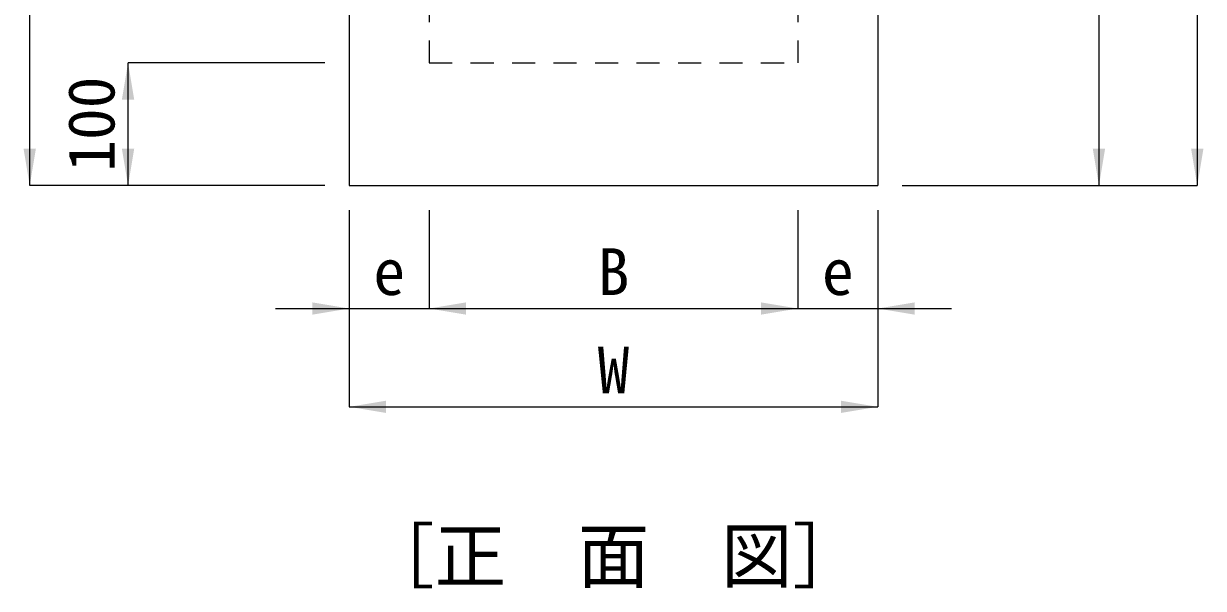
# Model space of a CAD drawing. Units: millimetres, scale not verified. Extents: x 50430 to 75195, y 75514 to 92741.
# Drawn here: x 54351 to 55311, y 86179 to 86639 of the extents above; entities that cross this region are included whole.
import ezdxf
from ezdxf.enums import TextEntityAlignment as Align

# ---------------------------------------------------------------- set-up
doc = ezdxf.new("R2010")
doc.units = ezdxf.units.MM
doc.header["$LTSCALE"] = 25
doc.linetypes.add('USER1', pattern=[1.35, 0.75, -0.6])
for name, color, linetype, lineweight in [('0_2', 7, 'Continuous', 5), ('寸法線', 7, 'Continuous', 9), ('本体', 2, 'Continuous', 9)]:
    doc.layers.add(name, color=color, linetype=linetype, lineweight=lineweight)
doc.styles.add('ＭＳ ゴシック', font='')
doc.styles.get('ＭＳ ゴシック').set_extended_font_data('MS Gothic')

# ---------------------------------------------------------------- blocks, each defined once
blk = doc.blocks.new('filled_arrow')
at = {"color": 0, "linetype": 'Continuous', "lineweight": -2}
blk.add_solid([(7.5, 1.25), (0, 0), (7.5, -1.25)], dxfattribs=at)

msp = doc.modelspace()

# ---------------------------------------------------------------- linework, layer by layer
at = {"layer": '寸法線'}
for p, q in [((55306.21, 87183.78), (55306.21, 86506.79)), ((55226.21, 87056.78), (55226.21, 86506.79)), ((54356.21, 86506.79), (54356.21, 86756.78)), ((54436.21, 86506.79), (54436.21, 86606.79)), ((54596.21, 86606.79), (54436.21, 86606.79)), ((54596.21, 86506.79), (54356.21, 86506.79)), ((54596.21, 86506.79), (54436.21, 86506.79)), ((55066.21, 86506.79), (55226.21, 86506.79)), ((55066.21, 86506.79), (55306.21, 86506.79)), ((54616.21, 86486.79), (54616.21, 86406.79)), ((54616.21, 86486.79), (54616.21, 86326.79)), ((54681.21, 86486.79), (54681.21, 86406.79)), ((54681.21, 86486.79), (54681.21, 86406.79)), ((54981.21, 86486.79), (54981.21, 86406.79)), ((54981.21, 86486.79), (54981.21, 86406.79)), ((55046.21, 86486.79), (55046.21, 86406.79)), ((55046.21, 86486.79), (55046.21, 86326.79)), ((54556.21, 86406.79), (54741.21, 86406.79)), ((54681.21, 86406.79), (54981.21, 86406.79)), ((54921.21, 86406.79), (55106.21, 86406.79)), ((54616.21, 86326.79), (55046.21, 86326.79))]:
    msp.add_line(p, q, dxfattribs=at)
at = {"layer": '本体', "lineweight": 20}
for p, q in [((54616.21, 87056.78), (54616.21, 86506.79)), ((55046.21, 87056.78), (55046.21, 86506.79)), ((54616.21, 86506.79), (55046.21, 86506.79))]:
    msp.add_line(p, q, dxfattribs=at)
at = {"layer": '本体', "linetype": 'USER1'}
for p, q in [((54681.21, 86827.31), (54681.21, 86606.79)), ((54981.21, 86827.31), (54981.21, 86606.79)), ((54681.21, 86606.79), (54981.21, 86606.79))]:
    msp.add_line(p, q, dxfattribs=at)

# ---------------------------------------------------------------- block references
at = {"layer": '寸法線', "xscale": 4, "yscale": 4}
for p, rotation in [((54436.21, 86606.79), 270), ((54356.21, 86506.79), 90), ((54436.21, 86506.79), 90), ((55226.21, 86506.79), 90), ((55306.21, 86506.79), 90), ((54616.21, 86406.79), 180), ((54981.21, 86406.79), 180), ((54981.21, 86406.79), 180), ((55046.21, 86326.79), 180)]:
    msp.add_blockref('filled_arrow', p, dxfattribs=dict(at, rotation=rotation))
for p in [(54681.21, 86406.79), (54681.21, 86406.79), (55046.21, 86406.79), (54616.21, 86326.79)]:
    msp.add_blockref('filled_arrow', p, dxfattribs=at)

# ---------------------------------------------------------------- texts
at = {"layer": '0_2', "style": 'ＭＳ ゴシック'}
msp.add_text('［正\u3000面\u3000図］', height=42.72, dxfattribs=at).set_placement((54831.21, 86226.79), align=Align.TOP_CENTER)
at = {"layer": '寸法線', "style": 'ＭＳ ゴシック'}
msp.add_text('100', height=37.98, rotation=90, dxfattribs=at).set_placement((54406.21, 86556.79), align=Align.MIDDLE_CENTER)
for s, p in [('B', (54831.21, 86436.79)), ('e', (54648.71, 86436.79)), ('e', (55013.71, 86436.79)), ('W', (54831.21, 86356.79))]:
    msp.add_text(s, height=37.98, dxfattribs=at).set_placement(p, align=Align.MIDDLE_CENTER)

doc.saveas('drawing.dxf')
